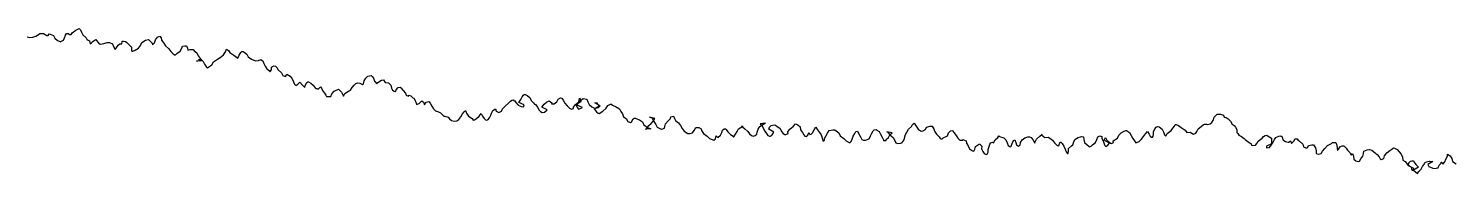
# Model space of a CAD drawing. Header units: metres. Extents: x -200 to 53, y -223 to -162.
# Drawn here: x -136.8 to -73.7, y -200.2 to -193.8 of the extents above; entities that cross this region are included whole.
import ezdxf

# ---------------------------------------------------------------- set-up
doc = ezdxf.new("R2010")
doc.units = ezdxf.units.M

msp = doc.modelspace()

# ---------------------------------------------------------------- linework, layer by layer
for p, q in [((-136.839, -194.118, -519.615), (-136.727, -194.151, -519.615)), ((-136.727, -194.151, -519.615), (-136.589, -194.141, -519.615)), ((-136.589, -194.141, -519.615), (-136.456, -194.088, -519.615)), ((-136.456, -194.088, -519.615), (-136.305, -193.995, -519.615)), ((-136.305, -193.995, -519.615), (-136.278, -193.972, -519.615)), ((-136.278, -193.972, -519.615), (-136.127, -193.979, -519.615)), ((-136.127, -193.979, -519.615), (-135.975, -194.064, -519.615)), ((-135.975, -194.064, -519.615), (-135.92, -194.066, -519.615)), ((-135.92, -194.066, -519.615), (-135.871, -193.984, -519.615)), ((-135.871, -193.984, -519.615), (-135.826, -193.998, -519.615)), ((-135.826, -193.998, -519.615), (-135.677, -194.054, -519.615)), ((-135.677, -194.054, -519.615), (-135.622, -194.18, -519.615)), ((-135.622, -194.18, -519.615), (-135.504, -194.275, -519.615)), ((-135.238, -194.274, -519.615), (-135.193, -194.165, -519.615)), ((-135.193, -194.165, -519.615), (-135.152, -194.049, -519.615)), ((-135.152, -194.049, -519.615), (-135.102, -193.967, -519.615)), ((-135.102, -193.967, -519.615), (-135.028, -193.969, -519.615)), ((-135.028, -193.969, -519.615), (-134.964, -194.014, -519.615)), ((-134.964, -194.014, -519.615), (-134.891, -194.023, -519.615)), ((-134.891, -194.023, -519.615), (-134.857, -193.939, -519.615)), ((-134.857, -193.939, -519.615), (-134.696, -193.821, -519.615)), ((-134.696, -193.821, -519.615), (-134.541, -193.752, -519.615)), ((-134.541, -193.752, -519.615), (-134.477, -193.81, -519.615)), ((-134.477, -193.81, -519.615), (-134.447, -193.908, -519.615)), ((-134.447, -193.908, -519.615), (-134.382, -194.034, -519.615)), ((-134.382, -194.034, -519.615), (-134.235, -194.158, -519.615)), ((-134.235, -194.158, -519.615), (-134.191, -194.252, -519.615)), ((-131.171, -194.255, -519.615), (-131.072, -194.133, -519.615)), ((-131.072, -194.133, -519.615), (-130.977, -194.084, -519.615)), ((-130.977, -194.084, -519.615), (-130.914, -194.161, -519.615)), ((-130.914, -194.161, -519.615), (-130.899, -194.274, -519.615)), ((-135.504, -194.275, -519.615), (-135.379, -194.331, -519.615)), ((-135.379, -194.345, -519.615), (-135.238, -194.274, -519.615)), ((-135.379, -194.331, -519.615), (-135.379, -194.345, -519.615)), ((-134.191, -194.252, -519.615), (-134.168, -194.256, -519.615)), ((-134.168, -194.256, -519.615), (-134.092, -194.303, -519.615)), ((-134.092, -194.303, -519.615), (-134.051, -194.423, -519.615)), ((-134.051, -194.423, -519.615), (-133.991, -194.404, -519.615)), ((-133.991, -194.404, -519.615), (-133.962, -194.342, -519.615)), ((-133.962, -194.342, -519.615), (-133.804, -194.242, -519.615)), ((-133.804, -194.242, -519.615), (-133.72, -194.355, -519.615)), ((-133.72, -194.355, -519.615), (-133.657, -194.431, -519.615)), ((-133.657, -194.431, -519.615), (-133.6, -194.443, -519.615)), ((-133.6, -194.443, -519.615), (-133.445, -194.412, -519.615)), ((-133.445, -194.412, -519.615), (-133.311, -194.373, -519.615)), ((-133.311, -194.373, -519.615), (-133.201, -194.377, -519.615)), ((-133.201, -194.377, -519.615), (-133.072, -194.424, -519.615)), ((-133.072, -194.424, -519.615), (-133.025, -194.544, -519.615)), ((-133.025, -194.544, -519.615), (-132.946, -194.673, -519.615)), ((-132.946, -194.673, -519.615), (-132.88, -194.573, -519.615)), ((-132.88, -194.573, -519.615), (-132.812, -194.482, -519.615)), ((-132.812, -194.482, -519.615), (-132.741, -194.432, -519.615)), ((-132.741, -194.432, -519.615), (-132.656, -194.424, -519.615)), ((-132.656, -194.424, -519.615), (-132.644, -194.309, -519.615)), ((-132.644, -194.309, -519.615), (-132.613, -194.313, -519.615)), ((-132.613, -194.313, -519.615), (-132.578, -194.317, -519.615)), ((-132.578, -194.317, -519.615), (-132.512, -194.322, -519.615)), ((-132.512, -194.322, -519.615), (-132.5, -194.326, -519.615)), ((-132.5, -194.326, -519.615), (-132.431, -194.373, -519.615)), ((-132.431, -194.373, -519.615), (-132.344, -194.46, -519.615)), ((-132.344, -194.46, -519.615), (-132.226, -194.581, -519.615)), ((-132.226, -194.581, -519.615), (-132.232, -194.71, -519.615)), ((-132.232, -194.71, -519.615), (-132.207, -194.753, -519.615)), ((-132.207, -194.753, -519.615), (-132.169, -194.752, -519.615)), ((-132.169, -194.752, -519.615), (-132.067, -194.709, -519.615)), ((-132.067, -194.709, -519.615), (-131.923, -194.625, -519.615)), ((-131.923, -194.625, -519.615), (-131.834, -194.506, -519.615)), ((-131.834, -194.506, -519.615), (-131.776, -194.377, -519.615)), ((-131.776, -194.377, -519.615), (-131.604, -194.271, -519.615)), ((-131.604, -194.271, -519.615), (-131.474, -194.244, -519.615)), ((-131.474, -194.244, -519.615), (-131.42, -194.303, -519.615)), ((-131.42, -194.303, -519.615), (-131.309, -194.401, -519.615)), ((-131.309, -194.401, -519.615), (-131.301, -194.466, -519.615)), ((-131.301, -194.466, -519.615), (-131.266, -194.446, -519.615)), ((-131.266, -194.446, -519.615), (-131.218, -194.383, -519.615)), ((-131.218, -194.383, -519.615), (-131.171, -194.255, -519.615)), ((-130.899, -194.274, -519.615), (-130.802, -194.404, -519.615)), ((-130.802, -194.404, -519.615), (-130.72, -194.516, -519.615)), ((-130.72, -194.516, -519.615), (-130.59, -194.637, -519.615)), ((-130.59, -194.637, -519.615), (-130.496, -194.766, -519.615)), ((-130.496, -194.766, -519.615), (-130.386, -194.869, -519.615)), ((-130.282, -194.913, -519.615), (-130.221, -194.85, -519.615)), ((-130.221, -194.85, -519.615), (-130.082, -194.749, -519.615)), ((-130.082, -194.749, -519.615), (-130.009, -194.621, -519.615)), ((-130.009, -194.621, -519.615), (-129.978, -194.531, -519.615)), ((-129.978, -194.531, -519.615), (-129.873, -194.522, -519.615)), ((-129.873, -194.522, -519.615), (-129.8, -194.514, -519.615)), ((-129.8, -194.514, -519.615), (-129.756, -194.617, -519.615)), ((-129.756, -194.617, -519.615), (-129.732, -194.705, -519.615)), ((-129.732, -194.705, -519.615), (-129.631, -194.673, -519.615)), ((-129.631, -194.673, -519.615), (-129.506, -194.683, -519.615)), ((-129.506, -194.683, -519.615), (-129.456, -194.737, -519.615)), ((-129.456, -194.737, -519.615), (-129.339, -194.83, -519.615)), ((-129.339, -194.83, -519.615), (-129.282, -194.954, -519.615)), ((-128.161, -194.914, -519.615), (-128.067, -194.784, -519.615)), ((-128.067, -194.784, -519.615), (-128.032, -194.671, -519.615)), ((-128.032, -194.671, -519.615), (-127.944, -194.722, -519.615)), ((-127.944, -194.722, -519.615), (-127.876, -194.812, -519.615)), ((-127.876, -194.812, -519.615), (-127.707, -194.935, -519.615)), ((-127.474, -194.934, -519.615), (-127.391, -194.813, -519.615)), ((-127.391, -194.813, -519.615), (-127.347, -194.767, -519.615)), ((-127.347, -194.767, -519.615), (-127.294, -194.763, -519.615)), ((-127.294, -194.763, -519.615), (-127.243, -194.803, -519.615)), ((-127.243, -194.803, -519.615), (-127.126, -194.883, -519.615)), ((-130.386, -194.869, -519.615), (-130.305, -194.933, -519.615)), ((-130.305, -194.933, -519.615), (-130.282, -194.913, -519.615)), ((-129.35, -195.195, -519.615), (-129.233, -195.169, -519.615)), ((-129.119, -195.179, -519.615), (-129.35, -195.195, -519.615)), ((-129.282, -194.954, -519.615), (-129.191, -195.081, -519.615)), ((-129.248, -195.126, -519.615), (-129.141, -195.125, -519.615)), ((-129.233, -195.169, -519.615), (-129.248, -195.126, -519.615)), ((-129.191, -195.081, -519.615), (-129.119, -195.179, -519.615)), ((-129.141, -195.125, -519.615), (-129.062, -195.208, -519.615)), ((-129.062, -195.208, -519.615), (-128.999, -195.325, -519.615)), ((-128.999, -195.325, -519.615), (-128.905, -195.455, -519.615)), ((-128.905, -195.455, -519.615), (-128.863, -195.485, -519.615)), ((-128.863, -195.485, -519.615), (-128.806, -195.439, -519.615)), ((-128.806, -195.439, -519.615), (-128.677, -195.352, -519.615)), ((-128.677, -195.352, -519.615), (-128.606, -195.232, -519.615)), ((-128.606, -195.232, -519.615), (-128.425, -195.103, -519.615)), ((-128.425, -195.103, -519.615), (-128.304, -195.027, -519.615)), ((-128.304, -195.027, -519.615), (-128.161, -194.914, -519.615)), ((-127.707, -194.935, -519.615), (-127.521, -195.062, -519.615)), ((-127.521, -195.062, -519.615), (-127.474, -194.934, -519.615)), ((-127.126, -194.883, -519.615), (-127.069, -194.998, -519.615)), ((-127.069, -194.998, -519.615), (-126.924, -195.108, -519.615)), ((-126.924, -195.108, -519.615), (-126.74, -195.181, -519.615)), ((-126.74, -195.181, -519.615), (-126.609, -195.166, -519.615)), ((-126.609, -195.166, -519.615), (-126.515, -195.129, -519.615)), ((-126.515, -195.129, -519.615), (-126.489, -195.135, -519.615)), ((-126.489, -195.135, -519.615), (-126.426, -195.184, -519.615)), ((-126.426, -195.184, -519.615), (-126.378, -195.292, -519.615)), ((-126.378, -195.292, -519.615), (-126.317, -195.422, -519.615)), ((-126.317, -195.422, -519.615), (-126.241, -195.539, -519.615)), ((-126.043, -195.467, -519.615), (-125.945, -195.401, -519.615)), ((-126.035, -195.572, -519.615), (-126.043, -195.467, -519.615)), ((-125.945, -195.401, -519.615), (-125.854, -195.419, -519.615)), ((-125.854, -195.419, -519.615), (-125.803, -195.48, -519.615)), ((-125.803, -195.48, -519.615), (-125.75, -195.58, -519.615)), ((-126.241, -195.539, -519.615), (-126.123, -195.62, -519.615)), ((-126.123, -195.62, -519.615), (-126.113, -195.66, -519.615)), ((-126.113, -195.66, -519.615), (-126.09, -195.658, -519.615)), ((-126.09, -195.658, -519.615), (-126.035, -195.572, -519.615)), ((-125.75, -195.58, -519.615), (-125.594, -195.707, -519.615)), ((-125.594, -195.707, -519.615), (-125.538, -195.83, -519.615)), ((-125.538, -195.83, -519.615), (-125.423, -195.881, -519.615)), ((-125.423, -195.881, -519.615), (-125.359, -195.769, -519.615)), ((-125.359, -195.769, -519.615), (-125.206, -195.859, -519.615)), ((-125.206, -195.859, -519.615), (-125.127, -195.982, -519.615)), ((-125.127, -195.982, -519.615), (-125.07, -196.109, -519.615)), ((-125.07, -196.109, -519.615), (-125.019, -196.211, -519.615)), ((-124.472, -196.143, -519.615), (-124.426, -196.108, -519.615)), ((-124.426, -196.108, -519.615), (-124.398, -196.116, -519.615)), ((-124.398, -196.116, -519.615), (-124.299, -196.167, -519.615)), ((-121.973, -196.195, -519.615), (-121.944, -196.065, -519.615)), ((-121.944, -196.065, -519.615), (-121.869, -195.948, -519.615)), ((-121.869, -195.948, -519.615), (-121.784, -195.865, -519.615)), ((-121.784, -195.865, -519.615), (-121.63, -195.824, -519.615)), ((-121.63, -195.824, -519.615), (-121.583, -195.868, -519.615)), ((-121.583, -195.868, -519.615), (-121.532, -195.953, -519.615)), ((-121.532, -195.953, -519.615), (-121.479, -196.083, -519.615)), ((-121.479, -196.083, -519.615), (-121.378, -196.193, -519.615)), ((-121.328, -196.139, -519.615), (-121.169, -196.042, -519.615)), ((-121.169, -196.042, -519.615), (-121.082, -196.026, -519.615)), ((-121.082, -196.026, -519.615), (-121.004, -196.144, -519.615)), ((-125.019, -196.211, -519.615), (-124.964, -196.273, -519.615)), ((-124.964, -196.273, -519.615), (-124.874, -196.208, -519.615)), ((-124.874, -196.208, -519.615), (-124.778, -196.121, -519.615)), ((-124.778, -196.121, -519.615), (-124.665, -196.251, -519.615)), ((-124.665, -196.251, -519.615), (-124.57, -196.361, -519.615)), ((-124.57, -196.361, -519.615), (-124.545, -196.267, -519.615)), ((-124.545, -196.267, -519.615), (-124.472, -196.143, -519.615)), ((-124.299, -196.167, -519.615), (-124.197, -196.258, -519.615)), ((-124.197, -196.258, -519.615), (-124.109, -196.381, -519.615)), ((-124.109, -196.381, -519.615), (-124.067, -196.411, -519.615)), ((-124.067, -196.411, -519.615), (-124.029, -196.4, -519.615)), ((-124.029, -196.4, -519.615), (-123.968, -196.432, -519.615)), ((-123.968, -196.432, -519.615), (-123.875, -196.33, -519.615)), ((-123.875, -196.33, -519.615), (-123.832, -196.394, -519.615)), ((-123.832, -196.394, -519.615), (-123.777, -196.497, -519.615)), ((-123.777, -196.497, -519.615), (-123.693, -196.618, -519.615)), ((-123.693, -196.618, -519.615), (-123.637, -196.706, -519.615)), ((-123.637, -196.706, -519.615), (-123.603, -196.754, -519.615)), ((-123.419, -196.759, -519.615), (-123.364, -196.645, -519.615)), ((-123.364, -196.645, -519.615), (-123.261, -196.515, -519.615)), ((-123.261, -196.515, -519.615), (-123.075, -196.441, -519.615)), ((-123.075, -196.441, -519.615), (-122.946, -196.565, -519.615)), ((-122.946, -196.565, -519.615), (-122.88, -196.691, -519.615)), ((-122.88, -196.691, -519.615), (-122.848, -196.75, -519.615)), ((-122.848, -196.75, -519.615), (-122.796, -196.623, -519.615)), ((-122.796, -196.623, -519.615), (-122.636, -196.522, -519.615)), ((-122.636, -196.522, -519.615), (-122.541, -196.483, -519.615)), ((-122.541, -196.483, -519.615), (-122.472, -196.367, -519.615)), ((-122.472, -196.367, -519.615), (-122.375, -196.258, -519.615)), ((-122.375, -196.258, -519.615), (-122.306, -196.186, -519.615)), ((-122.306, -196.186, -519.615), (-122.225, -196.155, -519.615)), ((-122.225, -196.155, -519.615), (-122.138, -196.168, -519.615)), ((-122.138, -196.168, -519.615), (-122.018, -196.223, -519.615)), ((-122.018, -196.223, -519.615), (-121.973, -196.195, -519.615)), ((-121.378, -196.193, -519.615), (-121.328, -196.139, -519.615)), ((-121.004, -196.144, -519.615), (-120.856, -196.161, -519.615)), ((-120.856, -196.161, -519.615), (-120.766, -196.259, -519.615)), ((-120.766, -196.259, -519.615), (-120.728, -196.383, -519.615)), ((-120.728, -196.383, -519.615), (-120.682, -196.476, -519.615)), ((-120.682, -196.476, -519.615), (-120.616, -196.529, -519.615)), ((-120.616, -196.529, -519.615), (-120.535, -196.539, -519.615)), ((-120.535, -196.539, -519.615), (-120.524, -196.465, -519.615)), ((-120.524, -196.465, -519.615), (-120.44, -196.354, -519.615)), ((-120.44, -196.354, -519.615), (-120.354, -196.341, -519.615)), ((-120.354, -196.341, -519.615), (-120.324, -196.371, -519.615)), ((-120.324, -196.371, -519.615), (-120.222, -196.5, -519.615)), ((-120.222, -196.5, -519.615), (-120.112, -196.617, -519.615)), ((-120.112, -196.617, -519.615), (-120.081, -196.698, -519.615)), ((-120.081, -196.698, -519.615), (-119.985, -196.739, -519.615)), ((-119.985, -196.739, -519.615), (-119.946, -196.698, -519.615)), ((-119.946, -196.698, -519.615), (-119.873, -196.736, -519.615)), ((-119.873, -196.736, -519.615), (-119.793, -196.815, -519.615)), ((-114.945, -196.779, -519.615), (-114.898, -196.701, -519.615)), ((-114.898, -196.701, -519.615), (-114.872, -196.664, -519.615)), ((-114.872, -196.664, -519.615), (-114.824, -196.669, -519.615)), ((-114.824, -196.669, -519.615), (-114.727, -196.718, -519.615)), ((-114.727, -196.718, -519.615), (-114.61, -196.807, -519.615)), ((-123.603, -196.754, -519.615), (-123.419, -196.759, -519.615)), ((-119.793, -196.815, -519.615), (-119.74, -196.834, -519.615)), ((-119.74, -196.834, -519.615), (-119.677, -196.933, -519.615)), ((-119.677, -196.933, -519.615), (-119.638, -197.06, -519.615)), ((-119.638, -197.06, -519.615), (-119.623, -197.107, -519.615)), ((-119.623, -197.107, -519.615), (-119.501, -197.066, -519.615)), ((-119.501, -197.066, -519.615), (-119.383, -196.95, -519.615)), ((-119.383, -196.95, -519.615), (-119.314, -197.006, -519.615)), ((-119.314, -197.006, -519.615), (-119.266, -197.132, -519.615)), ((-119.266, -197.132, -519.615), (-119.203, -197.002, -519.615)), ((-119.203, -197.002, -519.615), (-119.077, -196.985, -519.615)), ((-119.077, -196.985, -519.615), (-119.014, -197.054, -519.615)), ((-119.014, -197.054, -519.615), (-118.945, -197.184, -519.615)), ((-118.945, -197.184, -519.615), (-118.869, -197.302, -519.615)), ((-118.869, -197.302, -519.615), (-118.79, -197.386, -519.615)), ((-117.513, -197.435, -519.615), (-117.455, -197.378, -519.615)), ((-117.455, -197.378, -519.615), (-117.417, -197.496, -519.615)), ((-116.298, -197.46, -519.615), (-116.247, -197.379, -519.615)), ((-116.247, -197.379, -519.615), (-116.133, -197.298, -519.615)), ((-116.133, -197.298, -519.615), (-116.1, -197.402, -519.615)), ((-115.872, -197.407, -519.615), (-115.827, -197.307, -519.615)), ((-115.827, -197.307, -519.615), (-115.703, -197.179, -519.615)), ((-115.703, -197.179, -519.615), (-115.555, -197.057, -519.615)), ((-115.555, -197.057, -519.615), (-115.468, -196.966, -519.615)), ((-115.468, -196.966, -519.615), (-115.407, -196.916, -519.615)), ((-115.407, -196.916, -519.615), (-115.349, -196.908, -519.615)), ((-115.349, -196.908, -519.615), (-115.28, -196.944, -519.615)), ((-115.28, -196.944, -519.615), (-115.225, -197.021, -519.615)), ((-115.225, -197.021, -519.615), (-115.122, -197.145, -519.615)), ((-115.122, -197.145, -519.615), (-114.999, -197.198, -519.615)), ((-115.093, -197.023, -519.615), (-115.012, -196.893, -519.615)), ((-114.862, -197.134, -519.615), (-115.093, -197.023, -519.615)), ((-115.012, -196.893, -519.615), (-114.945, -196.779, -519.615)), ((-114.999, -197.198, -519.615), (-114.898, -197.208, -519.615)), ((-114.898, -197.208, -519.615), (-114.862, -197.134, -519.615)), ((-114.61, -196.807, -519.615), (-114.548, -196.929, -519.615)), ((-114.548, -196.929, -519.615), (-114.457, -197.031, -519.615)), ((-114.457, -197.031, -519.615), (-114.411, -197.094, -519.615)), ((-114.411, -197.094, -519.615), (-114.365, -197.115, -519.615)), ((-114.365, -197.115, -519.615), (-114.261, -197.245, -519.615)), ((-114.261, -197.245, -519.615), (-114.21, -197.355, -519.615)), ((-114.21, -197.355, -519.615), (-114.139, -197.428, -519.615)), ((-114.081, -197.23, -519.615), (-113.981, -197.103, -519.615)), ((-113.85, -197.354, -519.615), (-114.081, -197.23, -519.615)), ((-113.981, -197.103, -519.615), (-113.871, -197.007, -519.615)), ((-113.96, -197.448, -519.615), (-113.85, -197.354, -519.615)), ((-113.871, -197.007, -519.615), (-113.76, -196.949, -519.615)), ((-113.76, -196.949, -519.615), (-113.642, -197.032, -519.615)), ((-113.642, -197.032, -519.615), (-113.648, -197.077, -519.615)), ((-113.648, -197.077, -519.615), (-113.541, -197.081, -519.615)), ((-113.541, -197.081, -519.615), (-113.412, -197, -519.615)), ((-113.412, -197, -519.615), (-113.367, -196.883, -519.615)), ((-113.367, -196.883, -519.615), (-113.25, -196.812, -519.615)), ((-113.25, -196.812, -519.615), (-113.201, -196.825, -519.615)), ((-113.201, -196.825, -519.615), (-113.138, -196.921, -519.615)), ((-113.138, -196.921, -519.615), (-113.061, -197.046, -519.615)), ((-113.061, -197.046, -519.615), (-112.964, -197.172, -519.615)), ((-112.964, -197.172, -519.615), (-112.857, -197.267, -519.615)), ((-112.857, -197.267, -519.615), (-112.772, -197.323, -519.615)), ((-112.772, -197.323, -519.615), (-112.683, -197.294, -519.615)), ((-112.683, -197.294, -519.615), (-112.676, -197.223, -519.615)), ((-112.676, -197.223, -519.615), (-112.599, -197.114, -519.615)), ((-112.599, -197.114, -519.615), (-112.441, -196.998, -519.615)), ((-112.351, -197.001, -519.615), (-112.582, -197.13, -519.615)), ((-112.582, -197.13, -519.615), (-112.526, -197.234, -519.615)), ((-112.526, -197.234, -519.615), (-112.482, -197.3, -519.615)), ((-112.521, -197.143, -519.615), (-112.464, -197.016, -519.615)), ((-112.291, -197.244, -519.615), (-112.521, -197.143, -519.615)), ((-112.482, -197.3, -519.615), (-112.458, -197.324, -519.615)), ((-112.464, -197.016, -519.615), (-112.311, -196.893, -519.615)), ((-112.458, -197.324, -519.615), (-112.412, -197.305, -519.615)), ((-112.441, -196.998, -519.615), (-112.433, -196.917, -519.615)), ((-112.433, -196.917, -519.615), (-112.424, -196.836, -519.615)), ((-112.424, -196.836, -519.615), (-112.393, -196.881, -519.615)), ((-112.412, -197.305, -519.615), (-112.291, -197.244, -519.615)), ((-112.393, -196.881, -519.615), (-112.351, -197.001, -519.615)), ((-112.311, -196.893, -519.615), (-112.255, -196.843, -519.615)), ((-112.255, -196.843, -519.615), (-112.094, -196.879, -519.615)), ((-112.094, -196.879, -519.615), (-112.043, -196.992, -519.615)), ((-112.043, -196.992, -519.615), (-111.992, -197.116, -519.615)), ((-111.992, -197.116, -519.615), (-111.867, -197.209, -519.615)), ((-111.867, -197.209, -519.615), (-111.788, -197.262, -519.615)), ((-111.788, -197.262, -519.615), (-111.715, -197.272, -519.615)), ((-111.54, -197.179, -519.615), (-111.771, -197.301, -519.615)), ((-111.771, -197.301, -519.615), (-111.661, -197.429, -519.615)), ((-111.507, -197.165, -519.615), (-111.738, -197.035, -519.615)), ((-111.738, -197.035, -519.615), (-111.629, -197.041, -519.615)), ((-111.715, -197.272, -519.615), (-111.573, -197.24, -519.615)), ((-111.629, -197.041, -519.615), (-111.614, -197.09, -519.615)), ((-111.614, -197.09, -519.615), (-111.54, -197.179, -519.615)), ((-111.573, -197.24, -519.615), (-111.507, -197.165, -519.615)), ((-111.378, -197.41, -519.615), (-111.238, -197.281, -519.615)), ((-111.238, -197.281, -519.615), (-111.164, -197.155, -519.615)), ((-111.164, -197.155, -519.615), (-111.046, -197.101, -519.615)), ((-111.046, -197.101, -519.615), (-110.983, -197.09, -519.615)), ((-110.983, -197.09, -519.615), (-111.003, -197.121, -519.615)), ((-111.003, -197.121, -519.615), (-110.825, -197.195, -519.615)), ((-110.825, -197.195, -519.615), (-110.648, -197.305, -519.615)), ((-110.648, -197.305, -519.615), (-110.592, -197.415, -519.615)), ((-118.79, -197.386, -519.615), (-118.657, -197.429, -519.615)), ((-118.657, -197.429, -519.615), (-118.559, -197.475, -519.615)), ((-118.559, -197.475, -519.615), (-118.493, -197.553, -519.615)), ((-118.493, -197.553, -519.615), (-118.417, -197.63, -519.615)), ((-118.417, -197.63, -519.615), (-118.366, -197.626, -519.615)), ((-118.366, -197.626, -519.615), (-118.231, -197.665, -519.615)), ((-118.231, -197.665, -519.615), (-118.164, -197.746, -519.615)), ((-118.164, -197.746, -519.615), (-118.082, -197.818, -519.615)), ((-118.082, -197.818, -519.615), (-117.942, -197.849, -519.615)), ((-117.942, -197.849, -519.615), (-117.843, -197.837, -519.615)), ((-117.843, -197.837, -519.615), (-117.746, -197.782, -519.615)), ((-117.746, -197.782, -519.615), (-117.662, -197.657, -519.615)), ((-117.662, -197.657, -519.615), (-117.585, -197.532, -519.615)), ((-117.585, -197.532, -519.615), (-117.513, -197.435, -519.615)), ((-117.417, -197.496, -519.615), (-117.325, -197.625, -519.615)), ((-117.325, -197.625, -519.615), (-117.169, -197.733, -519.615)), ((-117.169, -197.733, -519.615), (-117.119, -197.803, -519.615)), ((-117.119, -197.803, -519.615), (-117.065, -197.788, -519.615)), ((-117.065, -197.788, -519.615), (-116.976, -197.73, -519.615)), ((-116.976, -197.73, -519.615), (-116.856, -197.633, -519.615)), ((-116.856, -197.633, -519.615), (-116.772, -197.509, -519.615)), ((-116.772, -197.509, -519.615), (-116.707, -197.634, -519.615)), ((-116.707, -197.634, -519.615), (-116.634, -197.73, -519.615)), ((-116.634, -197.73, -519.615), (-116.573, -197.786, -519.615)), ((-116.573, -197.786, -519.615), (-116.522, -197.799, -519.615)), ((-116.522, -197.799, -519.615), (-116.459, -197.77, -519.615)), ((-116.459, -197.77, -519.615), (-116.397, -197.699, -519.615)), ((-116.397, -197.699, -519.615), (-116.338, -197.59, -519.615)), ((-116.338, -197.59, -519.615), (-116.298, -197.46, -519.615)), ((-116.1, -197.402, -519.615), (-115.98, -197.468, -519.615)), ((-115.98, -197.468, -519.615), (-115.872, -197.407, -519.615)), ((-114.139, -197.428, -519.615), (-114.075, -197.46, -519.615)), ((-114.075, -197.46, -519.615), (-113.96, -197.448, -519.615)), ((-111.661, -197.429, -519.615), (-111.598, -197.492, -519.615)), ((-111.598, -197.492, -519.615), (-111.55, -197.513, -519.615)), ((-111.55, -197.513, -519.615), (-111.378, -197.41, -519.615)), ((-110.592, -197.415, -519.615), (-110.511, -197.525, -519.615)), ((-110.511, -197.525, -519.615), (-110.473, -197.656, -519.615)), ((-110.473, -197.656, -519.615), (-110.349, -197.735, -519.615)), ((-110.349, -197.735, -519.615), (-110.278, -197.863, -519.615)), ((-110.278, -197.863, -519.615), (-110.163, -197.911, -519.615)), ((-110.163, -197.911, -519.615), (-110.116, -197.874, -519.615)), ((-110.116, -197.874, -519.615), (-110.044, -197.744, -519.615)), ((-110.044, -197.744, -519.615), (-109.993, -197.712, -519.615)), ((-109.993, -197.712, -519.615), (-109.962, -197.723, -519.615)), ((-109.962, -197.723, -519.615), (-109.93, -197.734, -519.615)), ((-109.93, -197.734, -519.615), (-109.768, -197.788, -519.615)), ((-109.768, -197.788, -519.615), (-109.63, -197.881, -519.615)), ((-109.63, -197.881, -519.615), (-109.569, -198.005, -519.615)), ((-109.569, -198.005, -519.615), (-109.406, -198.132, -519.615)), ((-109.355, -198.046, -519.615), (-109.242, -197.955, -519.615)), ((-109.09, -197.732, -519.615), (-109.321, -197.671, -519.615)), ((-109.321, -197.671, -519.615), (-109.211, -197.696, -519.615)), ((-109.242, -197.955, -519.615), (-109.146, -197.832, -519.615)), ((-109.211, -197.696, -519.615), (-109.175, -197.762, -519.615)), ((-109.175, -197.762, -519.615), (-109.132, -197.867, -519.615)), ((-109.146, -197.832, -519.615), (-109.09, -197.732, -519.615)), ((-109.132, -197.867, -519.615), (-109.046, -197.996, -519.615)), ((-109.046, -197.996, -519.615), (-108.977, -198.116, -519.615)), ((-108.645, -198.081, -519.615), (-108.615, -197.965, -519.615)), ((-108.615, -197.965, -519.615), (-108.492, -197.835, -519.615)), ((-108.492, -197.835, -519.615), (-108.386, -197.727, -519.615)), ((-108.386, -197.727, -519.615), (-108.375, -197.656, -519.615)), ((-108.375, -197.656, -519.615), (-108.256, -197.628, -519.615)), ((-108.256, -197.628, -519.615), (-108.21, -197.724, -519.615)), ((-108.21, -197.724, -519.615), (-108.164, -197.82, -519.615)), ((-108.164, -197.82, -519.615), (-108.042, -197.917, -519.615)), ((-108.042, -197.917, -519.615), (-107.945, -198.042, -519.615)), ((-104.446, -198.081, -519.615), (-104.286, -197.989, -519.615)), ((-104.197, -197.936, -519.615), (-104.428, -197.97, -519.615)), ((-104.428, -197.97, -519.615), (-104.335, -198.044, -519.615)), ((-104.286, -197.989, -519.615), (-104.197, -197.936, -519.615)), ((-103.877, -198.025, -519.615), (-103.785, -198.005, -519.615)), ((-103.785, -198.005, -519.615), (-103.693, -198.07, -519.615)), ((-102.961, -198.09, -519.615), (-102.869, -197.96, -519.615)), ((-102.869, -197.96, -519.615), (-102.754, -198.012, -519.615)), ((-97.741, -198.082, -519.615), (-97.683, -197.993, -519.615)), ((-97.683, -197.993, -519.615), (-97.617, -197.944, -519.615)), ((-97.617, -197.944, -519.615), (-97.528, -198.075, -519.615)), ((-86.108, -198.072, -519.615), (-86.07, -197.992, -519.615)), ((-86.07, -197.992, -519.615), (-86.037, -197.997, -519.615)), ((-86.037, -197.997, -519.615), (-85.927, -198.044, -519.615)), ((-84.919, -198.081, -519.615), (-84.834, -198.007, -519.615)), ((-84.834, -198.007, -519.615), (-84.774, -197.975, -519.615)), ((-84.774, -197.975, -519.615), (-84.689, -197.986, -519.615)), ((-84.689, -197.986, -519.615), (-84.646, -198.001, -519.615)), ((-84.646, -198.001, -519.615), (-84.532, -197.973, -519.615)), ((-84.532, -197.973, -519.615), (-84.455, -197.904, -519.615)), ((-84.455, -197.904, -519.615), (-84.378, -197.796, -519.615)), ((-84.378, -197.796, -519.615), (-84.348, -197.666, -519.615)), ((-84.348, -197.666, -519.615), (-84.257, -197.584, -519.615)), ((-84.257, -197.584, -519.615), (-84.211, -197.543, -519.615)), ((-84.211, -197.543, -519.615), (-84.075, -197.545, -519.615)), ((-84.075, -197.545, -519.615), (-83.94, -197.59, -519.615)), ((-83.94, -197.59, -519.615), (-83.907, -197.676, -519.615)), ((-83.907, -197.676, -519.615), (-83.825, -197.693, -519.615)), ((-83.825, -197.693, -519.615), (-83.725, -197.752, -519.615)), ((-83.725, -197.752, -519.615), (-83.624, -197.851, -519.615)), ((-83.624, -197.851, -519.615), (-83.552, -197.978, -519.615)), ((-83.552, -197.978, -519.615), (-83.47, -198.035, -519.615)), ((-109.263, -198.19, -519.615), (-109.494, -198.206, -519.615)), ((-109.494, -198.206, -519.615), (-109.474, -198.198, -519.615)), ((-109.474, -198.198, -519.615), (-109.434, -198.147, -519.615)), ((-109.434, -198.147, -519.615), (-109.395, -198.096, -519.615)), ((-109.406, -198.132, -519.615), (-109.263, -198.19, -519.615)), ((-109.395, -198.096, -519.615), (-109.355, -198.046, -519.615)), ((-108.977, -198.116, -519.615), (-108.805, -198.202, -519.615)), ((-108.805, -198.202, -519.615), (-108.785, -198.204, -519.615)), ((-108.785, -198.204, -519.615), (-108.663, -198.163, -519.615)), ((-108.663, -198.163, -519.615), (-108.645, -198.081, -519.615)), ((-107.945, -198.042, -519.615), (-107.883, -198.168, -519.615)), ((-107.883, -198.168, -519.615), (-107.787, -198.293, -519.615)), ((-107.787, -198.293, -519.615), (-107.62, -198.388, -519.615)), ((-107.62, -198.388, -519.615), (-107.534, -198.4, -519.615)), ((-107.534, -198.4, -519.615), (-107.423, -198.37, -519.615)), ((-107.423, -198.37, -519.615), (-107.347, -198.26, -519.615)), ((-107.347, -198.26, -519.615), (-107.271, -198.13, -519.615)), ((-107.271, -198.13, -519.615), (-107.145, -198.134, -519.615)), ((-107.145, -198.134, -519.615), (-107.038, -198.181, -519.615)), ((-107.038, -198.181, -519.615), (-107.015, -198.269, -519.615)), ((-107.015, -198.269, -519.615), (-106.928, -198.389, -519.615)), ((-106.928, -198.389, -519.615), (-106.772, -198.518, -519.615)), ((-106.772, -198.518, -519.615), (-106.665, -198.621, -519.615)), ((-106.665, -198.621, -519.615), (-106.479, -198.686, -519.615)), ((-106.479, -198.686, -519.615), (-106.408, -198.624, -519.615)), ((-106.408, -198.624, -519.615), (-106.379, -198.496, -519.615)), ((-106.379, -198.496, -519.615), (-106.304, -198.567, -519.615)), ((-106.304, -198.567, -519.615), (-106.183, -198.472, -519.615)), ((-106.183, -198.472, -519.615), (-106.119, -198.347, -519.615)), ((-106.119, -198.347, -519.615), (-106.089, -198.251, -519.615)), ((-106.089, -198.251, -519.615), (-106.023, -198.195, -519.615)), ((-106.023, -198.195, -519.615), (-105.946, -198.182, -519.615)), ((-105.946, -198.182, -519.615), (-105.927, -198.212, -519.615)), ((-105.927, -198.212, -519.615), (-105.855, -198.321, -519.615)), ((-105.855, -198.321, -519.615), (-105.732, -198.437, -519.615)), ((-105.732, -198.437, -519.615), (-105.628, -198.518, -519.615)), ((-105.628, -198.518, -519.615), (-105.592, -198.558, -519.615)), ((-105.603, -198.555, -519.615), (-105.583, -198.509, -519.615)), ((-105.592, -198.558, -519.615), (-105.603, -198.555, -519.615)), ((-105.583, -198.509, -519.615), (-105.52, -198.423, -519.615)), ((-105.52, -198.423, -519.615), (-105.438, -198.303, -519.615)), ((-105.438, -198.303, -519.615), (-105.392, -198.185, -519.615)), ((-105.392, -198.185, -519.615), (-105.244, -198.101, -519.615)), ((-105.244, -198.101, -519.615), (-105.211, -198.059, -519.615)), ((-105.211, -198.059, -519.615), (-105.206, -198.102, -519.615)), ((-105.206, -198.102, -519.615), (-105.101, -198.186, -519.615)), ((-105.101, -198.186, -519.615), (-104.966, -198.305, -519.615)), ((-104.966, -198.305, -519.615), (-104.895, -198.411, -519.615)), ((-104.895, -198.411, -519.615), (-104.811, -198.479, -519.615)), ((-104.811, -198.479, -519.615), (-104.731, -198.506, -519.615)), ((-104.731, -198.506, -519.615), (-104.645, -198.489, -519.615)), ((-104.645, -198.489, -519.615), (-104.576, -198.43, -519.615)), ((-104.576, -198.43, -519.615), (-104.567, -198.332, -519.615)), ((-104.567, -198.332, -519.615), (-104.515, -198.205, -519.615)), ((-104.515, -198.205, -519.615), (-104.446, -198.081, -519.615)), ((-104.335, -198.044, -519.615), (-104.298, -198.156, -519.615)), ((-104.298, -198.156, -519.615), (-104.227, -198.286, -519.615)), ((-104.227, -198.286, -519.615), (-104.145, -198.4, -519.615)), ((-104.145, -198.4, -519.615), (-104.083, -198.478, -519.615)), ((-104.083, -198.478, -519.615), (-104.015, -198.514, -519.615)), ((-104.048, -198.209, -519.615), (-104.018, -198.108, -519.615)), ((-103.817, -198.337, -519.615), (-104.048, -198.209, -519.615)), ((-104.018, -198.108, -519.615), (-103.938, -198.045, -519.615)), ((-104.015, -198.514, -519.615), (-103.979, -198.508, -519.615)), ((-103.979, -198.508, -519.615), (-103.893, -198.459, -519.615)), ((-103.938, -198.045, -519.615), (-103.877, -198.025, -519.615)), ((-103.893, -198.459, -519.615), (-103.817, -198.337, -519.615)), ((-103.693, -198.07, -519.615), (-103.547, -198.174, -519.615)), ((-103.547, -198.174, -519.615), (-103.479, -198.302, -519.615)), ((-103.479, -198.302, -519.615), (-103.41, -198.39, -519.615)), ((-103.41, -198.39, -519.615), (-103.334, -198.436, -519.615)), ((-103.334, -198.436, -519.615), (-103.285, -198.44, -519.615)), ((-103.285, -198.44, -519.615), (-103.183, -198.401, -519.615)), ((-103.207, -198.321, -519.615), (-103.117, -198.205, -519.615)), ((-103.183, -198.401, -519.615), (-103.207, -198.321, -519.615)), ((-103.117, -198.205, -519.615), (-102.961, -198.09, -519.615)), ((-102.754, -198.012, -519.615), (-102.66, -198.104, -519.615)), ((-102.66, -198.104, -519.615), (-102.643, -198.227, -519.615)), ((-102.643, -198.227, -519.615), (-102.558, -198.354, -519.615)), ((-102.558, -198.354, -519.615), (-102.492, -198.453, -519.615)), ((-102.492, -198.453, -519.615), (-102.454, -198.513, -519.615)), ((-102.454, -198.513, -519.615), (-102.389, -198.531, -519.615)), ((-102.389, -198.531, -519.615), (-102.32, -198.463, -519.615)), ((-102.32, -198.463, -519.615), (-102.268, -198.357, -519.615)), ((-102.268, -198.357, -519.615), (-102.235, -198.44, -519.615)), ((-102.235, -198.44, -519.615), (-102.174, -198.424, -519.615)), ((-102.174, -198.424, -519.615), (-102.116, -198.366, -519.615)), ((-102.116, -198.366, -519.615), (-102.039, -198.239, -519.615)), ((-102.039, -198.239, -519.615), (-101.968, -198.115, -519.615)), ((-101.968, -198.115, -519.615), (-101.887, -198.225, -519.615)), ((-101.887, -198.225, -519.615), (-101.807, -198.355, -519.615)), ((-101.807, -198.355, -519.615), (-101.724, -198.458, -519.615)), ((-101.724, -198.458, -519.615), (-101.688, -198.586, -519.615)), ((-101.688, -198.586, -519.615), (-101.655, -198.714, -519.615)), ((-101.587, -198.694, -519.615), (-101.582, -198.62, -519.615)), ((-101.582, -198.62, -519.615), (-101.527, -198.51, -519.615)), ((-101.527, -198.51, -519.615), (-101.45, -198.379, -519.615)), ((-101.45, -198.379, -519.615), (-101.379, -198.265, -519.615)), ((-101.379, -198.265, -519.615), (-101.209, -198.227, -519.615)), ((-101.209, -198.227, -519.615), (-101.123, -198.233, -519.615)), ((-101.123, -198.233, -519.615), (-101.069, -198.281, -519.615)), ((-101.069, -198.281, -519.615), (-100.947, -198.37, -519.615)), ((-100.947, -198.37, -519.615), (-100.891, -198.492, -519.615)), ((-100.891, -198.492, -519.615), (-100.733, -198.62, -519.615)), ((-100.733, -198.62, -519.615), (-100.617, -198.722, -519.615)), ((-100.403, -198.742, -519.615), (-100.357, -198.639, -519.615)), ((-100.357, -198.639, -519.615), (-100.309, -198.511, -519.615)), ((-100.309, -198.511, -519.615), (-100.243, -198.39, -519.615)), ((-100.243, -198.39, -519.615), (-100.198, -198.302, -519.615)), ((-100.198, -198.302, -519.615), (-100.127, -198.298, -519.615)), ((-100.127, -198.298, -519.615), (-100.106, -198.337, -519.615)), ((-100.106, -198.337, -519.615), (-100.068, -198.416, -519.615)), ((-100.068, -198.416, -519.615), (-99.991, -198.541, -519.615)), ((-99.991, -198.541, -519.615), (-99.931, -198.666, -519.615)), ((-99.768, -198.683, -519.615), (-99.609, -198.627, -519.615)), ((-99.609, -198.627, -519.615), (-99.551, -198.502, -519.615)), ((-99.551, -198.502, -519.615), (-99.495, -198.377, -519.615)), ((-99.495, -198.377, -519.615), (-99.426, -198.281, -519.615)), ((-99.426, -198.281, -519.615), (-99.388, -198.225, -519.615)), ((-99.388, -198.225, -519.615), (-99.293, -198.212, -519.615)), ((-99.293, -198.212, -519.615), (-99.266, -198.242, -519.615)), ((-99.266, -198.242, -519.615), (-99.168, -198.313, -519.615)), ((-99.168, -198.313, -519.615), (-99.102, -198.422, -519.615)), ((-99.102, -198.422, -519.615), (-99.028, -198.552, -519.615)), ((-99.028, -198.552, -519.615), (-98.977, -198.668, -519.615)), ((-98.853, -198.659, -519.615), (-98.746, -198.572, -519.615)), ((-98.59, -198.369, -519.615), (-98.821, -198.327, -519.615)), ((-98.821, -198.327, -519.615), (-98.769, -198.328, -519.615)), ((-98.769, -198.328, -519.615), (-98.763, -198.371, -519.615)), ((-98.763, -198.371, -519.615), (-98.692, -198.456, -519.615)), ((-98.746, -198.572, -519.615), (-98.688, -198.452, -519.615)), ((-98.692, -198.456, -519.615), (-98.542, -198.575, -519.615)), ((-98.688, -198.452, -519.615), (-98.59, -198.369, -519.615)), ((-98.542, -198.575, -519.615), (-98.478, -198.704, -519.615)), ((-98.057, -198.679, -519.615), (-98.034, -198.549, -519.615)), ((-98.034, -198.549, -519.615), (-97.996, -198.433, -519.615)), ((-97.996, -198.433, -519.615), (-97.945, -198.331, -519.615)), ((-97.945, -198.331, -519.615), (-97.867, -198.203, -519.615)), ((-97.867, -198.203, -519.615), (-97.741, -198.082, -519.615)), ((-97.528, -198.075, -519.615), (-97.446, -198.205, -519.615)), ((-97.446, -198.205, -519.615), (-97.339, -198.27, -519.615)), ((-97.339, -198.27, -519.615), (-97.293, -198.293, -519.615)), ((-97.293, -198.293, -519.615), (-97.221, -198.273, -519.615)), ((-97.221, -198.273, -519.615), (-97.114, -198.211, -519.615)), ((-97.114, -198.211, -519.615), (-97.068, -198.121, -519.615)), ((-97.068, -198.121, -519.615), (-96.913, -198.072, -519.615)), ((-96.913, -198.072, -519.615), (-96.81, -198.066, -519.615)), ((-96.81, -198.066, -519.615), (-96.803, -198.103, -519.615)), ((-96.803, -198.103, -519.615), (-96.748, -198.181, -519.615)), ((-96.748, -198.181, -519.615), (-96.72, -198.295, -519.615)), ((-96.72, -198.295, -519.615), (-96.635, -198.425, -519.615)), ((-96.635, -198.425, -519.615), (-96.508, -198.537, -519.615)), ((-96.508, -198.537, -519.615), (-96.462, -198.611, -519.615)), ((-96.462, -198.611, -519.615), (-96.395, -198.644, -519.615)), ((-96.395, -198.644, -519.615), (-96.327, -198.591, -519.615)), ((-96.327, -198.591, -519.615), (-96.142, -198.498, -519.615)), ((-96.142, -198.498, -519.615), (-96.102, -198.371, -519.615)), ((-96.102, -198.371, -519.615), (-96.011, -198.273, -519.615)), ((-96.011, -198.273, -519.615), (-95.908, -198.258, -519.615)), ((-95.908, -198.258, -519.615), (-95.904, -198.285, -519.615)), ((-95.904, -198.285, -519.615), (-95.86, -198.354, -519.615)), ((-95.86, -198.354, -519.615), (-95.756, -198.484, -519.615)), ((-95.756, -198.484, -519.615), (-95.679, -198.601, -519.615)), ((-95.679, -198.601, -519.615), (-95.603, -198.685, -519.615)), ((-94.041, -198.677, -519.615), (-93.91, -198.571, -519.615)), ((-93.91, -198.571, -519.615), (-93.869, -198.503, -519.615)), ((-93.869, -198.503, -519.615), (-93.842, -198.521, -519.615)), ((-93.842, -198.521, -519.615), (-93.658, -198.58, -519.615)), ((-93.658, -198.58, -519.615), (-93.564, -198.679, -519.615)), ((-92.841, -198.669, -519.615), (-92.729, -198.583, -519.615)), ((-92.729, -198.583, -519.615), (-92.583, -198.538, -519.615)), ((-92.583, -198.538, -519.615), (-92.52, -198.537, -519.615)), ((-92.52, -198.537, -519.615), (-92.448, -198.578, -519.615)), ((-92.448, -198.578, -519.615), (-92.349, -198.695, -519.615)), ((-92.204, -198.641, -519.615), (-92.066, -198.517, -519.615)), ((-92.066, -198.517, -519.615), (-91.953, -198.423, -519.615)), ((-91.953, -198.423, -519.615), (-91.992, -198.454, -519.615)), ((-91.992, -198.454, -519.615), (-91.836, -198.564, -519.615)), ((-91.836, -198.564, -519.615), (-91.685, -198.563, -519.615)), ((-91.685, -198.563, -519.615), (-91.619, -198.604, -519.615)), ((-91.619, -198.604, -519.615), (-91.492, -198.686, -519.615)), ((-90.51, -198.654, -519.615), (-90.359, -198.573, -519.615)), ((-90.359, -198.573, -519.615), (-90.213, -198.534, -519.615)), ((-90.213, -198.534, -519.615), (-90.131, -198.537, -519.615)), ((-90.131, -198.537, -519.615), (-90.116, -198.657, -519.615)), ((-89.541, -198.666, -519.615), (-89.487, -198.544, -519.615)), ((-89.487, -198.544, -519.615), (-89.4, -198.495, -519.615)), ((-89.4, -198.495, -519.615), (-89.324, -198.532, -519.615)), ((-89.324, -198.532, -519.615), (-89.314, -198.611, -519.615)), ((-89.314, -198.611, -519.615), (-89.256, -198.725, -519.615)), ((-89.212, -198.691, -519.615), (-89.157, -198.565, -519.615)), ((-89.157, -198.565, -519.615), (-89.093, -198.694, -519.615)), ((-88.81, -198.719, -519.615), (-88.626, -198.606, -519.615)), ((-88.626, -198.606, -519.615), (-88.567, -198.475, -519.615)), ((-88.567, -198.475, -519.615), (-88.458, -198.364, -519.615)), ((-88.458, -198.364, -519.615), (-88.333, -198.288, -519.615)), ((-88.333, -198.288, -519.615), (-88.261, -198.255, -519.615)), ((-88.261, -198.255, -519.615), (-88.22, -198.265, -519.615)), ((-88.22, -198.265, -519.615), (-88.096, -198.357, -519.615)), ((-88.096, -198.357, -519.615), (-88.014, -198.48, -519.615)), ((-88.014, -198.48, -519.615), (-87.953, -198.611, -519.615)), ((-87.953, -198.611, -519.615), (-87.878, -198.724, -519.615)), ((-87.583, -198.655, -519.615), (-87.479, -198.532, -519.615)), ((-87.479, -198.532, -519.615), (-87.384, -198.405, -519.615)), ((-87.384, -198.405, -519.615), (-87.292, -198.304, -519.615)), ((-87.292, -198.304, -519.615), (-87.228, -198.424, -519.615)), ((-87.228, -198.424, -519.615), (-87.186, -198.51, -519.615)), ((-87.186, -198.51, -519.615), (-87.126, -198.555, -519.615)), ((-87.126, -198.555, -519.615), (-87.083, -198.558, -519.615)), ((-87.083, -198.558, -519.615), (-87.04, -198.517, -519.615)), ((-87.04, -198.517, -519.615), (-87.028, -198.435, -519.615)), ((-87.039, -198.318, -519.615), (-86.975, -198.189, -519.615)), ((-87.028, -198.435, -519.615), (-87.039, -198.318, -519.615)), ((-86.975, -198.189, -519.615), (-86.92, -198.118, -519.615)), ((-86.92, -198.118, -519.615), (-86.85, -198.09, -519.615)), ((-86.85, -198.09, -519.615), (-86.789, -198.105, -519.615)), ((-86.789, -198.105, -519.615), (-86.652, -198.201, -519.615)), ((-86.652, -198.201, -519.615), (-86.595, -198.327, -519.615)), ((-86.595, -198.327, -519.615), (-86.544, -198.452, -519.615)), ((-86.544, -198.452, -519.615), (-86.494, -198.507, -519.615)), ((-86.494, -198.507, -519.615), (-86.435, -198.398, -519.615)), ((-86.435, -198.398, -519.615), (-86.258, -198.268, -519.615)), ((-86.258, -198.268, -519.615), (-86.182, -198.152, -519.615)), ((-86.182, -198.152, -519.615), (-86.108, -198.072, -519.615)), ((-85.927, -198.044, -519.615), (-85.805, -198.132, -519.615)), ((-85.805, -198.132, -519.615), (-85.628, -198.253, -519.615)), ((-85.628, -198.253, -519.615), (-85.559, -198.356, -519.615)), ((-85.559, -198.356, -519.615), (-85.404, -198.332, -519.615)), ((-85.404, -198.332, -519.615), (-85.266, -198.421, -519.615)), ((-85.266, -198.421, -519.615), (-85.164, -198.384, -519.615)), ((-85.164, -198.384, -519.615), (-85.118, -198.306, -519.615)), ((-85.118, -198.306, -519.615), (-85.06, -198.191, -519.615)), ((-85.06, -198.191, -519.615), (-84.919, -198.081, -519.615)), ((-83.47, -198.035, -519.615), (-83.45, -198.055, -519.615)), ((-83.45, -198.055, -519.615), (-83.399, -198.118, -519.615)), ((-83.399, -198.118, -519.615), (-83.354, -198.22, -519.615)), ((-83.354, -198.22, -519.615), (-83.35, -198.348, -519.615)), ((-83.35, -198.348, -519.615), (-83.298, -198.389, -519.615)), ((-83.298, -198.389, -519.615), (-83.255, -198.472, -519.615)), ((-83.255, -198.472, -519.615), (-83.138, -198.523, -519.615)), ((-83.138, -198.523, -519.615), (-83.028, -198.614, -519.615)), ((-83.028, -198.614, -519.615), (-82.972, -198.656, -519.615)), ((-82.409, -198.735, -519.615), (-82.23, -198.606, -519.615)), ((-82.23, -198.606, -519.615), (-82.169, -198.521, -519.615)), ((-82.169, -198.521, -519.615), (-82.092, -198.476, -519.615)), ((-82.092, -198.476, -519.615), (-82.026, -198.475, -519.615)), ((-82.026, -198.475, -519.615), (-81.96, -198.517, -519.615)), ((-81.96, -198.517, -519.615), (-81.816, -198.6, -519.615)), ((-81.816, -198.6, -519.615), (-81.819, -198.717, -519.615)), ((-81.676, -198.659, -519.615), (-81.628, -198.566, -519.615)), ((-81.628, -198.566, -519.615), (-81.493, -198.514, -519.615)), ((-81.493, -198.514, -519.615), (-81.408, -198.504, -519.615)), ((-81.408, -198.504, -519.615), (-81.347, -198.538, -519.615)), ((-81.347, -198.538, -519.615), (-81.312, -198.668, -519.615)), ((-80.814, -198.719, -519.615), (-80.787, -198.632, -519.615)), ((-80.787, -198.632, -519.615), (-80.685, -198.629, -519.615)), ((-80.685, -198.629, -519.615), (-80.652, -198.669, -519.615)), ((-101.655, -198.714, -519.615), (-101.628, -198.725, -519.615)), ((-101.628, -198.725, -519.615), (-101.587, -198.694, -519.615)), ((-100.617, -198.722, -519.615), (-100.521, -198.785, -519.615)), ((-100.521, -198.785, -519.615), (-100.457, -198.806, -519.615)), ((-100.457, -198.806, -519.615), (-100.403, -198.742, -519.615)), ((-99.931, -198.666, -519.615), (-99.857, -198.696, -519.615)), ((-99.857, -198.696, -519.615), (-99.768, -198.683, -519.615)), ((-98.977, -198.668, -519.615), (-98.967, -198.708, -519.615)), ((-98.967, -198.708, -519.615), (-98.856, -198.705, -519.615)), ((-98.856, -198.705, -519.615), (-98.853, -198.659, -519.615)), ((-98.478, -198.704, -519.615), (-98.429, -198.81, -519.615)), ((-98.429, -198.81, -519.615), (-98.343, -198.836, -519.615)), ((-98.343, -198.836, -519.615), (-98.202, -198.818, -519.615)), ((-98.202, -198.818, -519.615), (-98.149, -198.788, -519.615)), ((-98.149, -198.788, -519.615), (-98.057, -198.679, -519.615)), ((-95.603, -198.685, -519.615), (-95.462, -198.684, -519.615)), ((-95.462, -198.684, -519.615), (-95.465, -198.658, -519.615)), ((-95.465, -198.658, -519.615), (-95.317, -198.718, -519.615)), ((-95.317, -198.718, -519.615), (-95.3, -198.818, -519.615)), ((-95.3, -198.818, -519.615), (-95.23, -198.945, -519.615)), ((-95.23, -198.945, -519.615), (-95.175, -199.068, -519.615)), ((-95.175, -199.068, -519.615), (-95.036, -199.16, -519.615)), ((-95.036, -199.16, -519.615), (-94.973, -199.169, -519.615)), ((-94.973, -199.169, -519.615), (-94.932, -199.093, -519.615)), ((-94.932, -199.093, -519.615), (-94.91, -198.963, -519.615)), ((-94.91, -198.963, -519.615), (-94.767, -198.886, -519.615)), ((-94.767, -198.886, -519.615), (-94.708, -198.851, -519.615)), ((-94.708, -198.851, -519.615), (-94.698, -198.883, -519.615)), ((-94.698, -198.883, -519.615), (-94.629, -198.956, -519.615)), ((-94.629, -198.956, -519.615), (-94.638, -199.067, -519.615)), ((-94.638, -199.067, -519.615), (-94.585, -199.197, -519.615)), ((-94.585, -199.197, -519.615), (-94.516, -199.276, -519.615)), ((-94.385, -199.308, -519.615), (-94.342, -199.22, -519.615)), ((-94.345, -199.098, -519.615), (-94.302, -198.97, -519.615)), ((-94.342, -199.22, -519.615), (-94.345, -199.098, -519.615)), ((-94.302, -198.97, -519.615), (-94.27, -198.868, -519.615)), ((-94.27, -198.868, -519.615), (-94.231, -198.805, -519.615)), ((-94.231, -198.805, -519.615), (-94.153, -198.784, -519.615)), ((-94.153, -198.784, -519.615), (-94.107, -198.807, -519.615)), ((-94.107, -198.807, -519.615), (-94.041, -198.677, -519.615)), ((-93.564, -198.679, -519.615), (-93.502, -198.806, -519.615)), ((-93.502, -198.806, -519.615), (-93.457, -198.93, -519.615)), ((-93.457, -198.93, -519.615), (-93.375, -198.982, -519.615)), ((-93.375, -198.982, -519.615), (-93.332, -198.948, -519.615)), ((-93.332, -198.948, -519.615), (-93.283, -198.836, -519.615)), ((-93.283, -198.836, -519.615), (-93.228, -198.706, -519.615)), ((-93.228, -198.706, -519.615), (-93.162, -198.67, -519.615)), ((-93.162, -198.67, -519.615), (-93.121, -198.798, -519.615)), ((-93.121, -198.798, -519.615), (-93.095, -198.898, -519.615)), ((-93.095, -198.898, -519.615), (-93.009, -198.959, -519.615)), ((-93.009, -198.959, -519.615), (-92.93, -198.893, -519.615)), ((-92.93, -198.893, -519.615), (-92.913, -198.788, -519.615)), ((-92.913, -198.788, -519.615), (-92.841, -198.669, -519.615)), ((-92.349, -198.695, -519.615), (-92.28, -198.824, -519.615)), ((-92.28, -198.824, -519.615), (-92.267, -198.767, -519.615)), ((-92.267, -198.767, -519.615), (-92.204, -198.641, -519.615)), ((-91.492, -198.686, -519.615), (-91.41, -198.803, -519.615)), ((-91.41, -198.803, -519.615), (-91.307, -198.911, -519.615)), ((-91.307, -198.911, -519.615), (-91.249, -198.939, -519.615)), ((-91.249, -198.939, -519.615), (-91.206, -198.924, -519.615)), ((-91.207, -198.867, -519.615), (-91.143, -198.77, -519.615)), ((-91.206, -198.924, -519.615), (-91.207, -198.867, -519.615)), ((-91.143, -198.77, -519.615), (-91.066, -198.843, -519.615)), ((-91.066, -198.843, -519.615), (-91, -198.954, -519.615)), ((-91, -198.954, -519.615), (-90.944, -199.084, -519.615)), ((-90.944, -199.084, -519.615), (-90.888, -199.199, -519.615)), ((-90.888, -199.199, -519.615), (-90.838, -199.278, -519.615)), ((-90.804, -199.273, -519.615), (-90.794, -199.184, -519.615)), ((-90.794, -199.184, -519.615), (-90.793, -199.063, -519.615)), ((-90.793, -199.063, -519.615), (-90.659, -198.935, -519.615)), ((-90.659, -198.935, -519.615), (-90.604, -198.9, -519.615)), ((-90.604, -198.9, -519.615), (-90.558, -198.77, -519.615)), ((-90.558, -198.77, -519.615), (-90.51, -198.654, -519.615)), ((-90.116, -198.657, -519.615), (-90.089, -198.786, -519.615)), ((-90.089, -198.786, -519.615), (-89.972, -198.89, -519.615)), ((-89.972, -198.89, -519.615), (-89.898, -198.955, -519.615)), ((-89.898, -198.955, -519.615), (-89.873, -198.978, -519.615)), ((-89.873, -198.978, -519.615), (-89.788, -198.958, -519.615)), ((-89.788, -198.958, -519.615), (-89.727, -198.895, -519.615)), ((-89.727, -198.895, -519.615), (-89.6, -198.794, -519.615)), ((-89.6, -198.794, -519.615), (-89.541, -198.666, -519.615)), ((-89.256, -198.725, -519.615), (-89.22, -198.855, -519.615)), ((-89.22, -198.855, -519.615), (-89.182, -198.929, -519.615)), ((-88.981, -198.815, -519.615), (-89.212, -198.691, -519.615)), ((-89.182, -198.929, -519.615), (-89.136, -198.962, -519.615)), ((-89.136, -198.962, -519.615), (-89.057, -198.908, -519.615)), ((-89.093, -198.694, -519.615), (-88.939, -198.824, -519.615)), ((-89.057, -198.908, -519.615), (-88.981, -198.815, -519.615)), ((-88.939, -198.824, -519.615), (-88.886, -198.831, -519.615)), ((-88.886, -198.831, -519.615), (-88.807, -198.796, -519.615)), ((-88.807, -198.796, -519.615), (-88.81, -198.719, -519.615)), ((-87.878, -198.724, -519.615), (-87.808, -198.802, -519.615)), ((-87.808, -198.802, -519.615), (-87.764, -198.795, -519.615)), ((-87.764, -198.795, -519.615), (-87.67, -198.745, -519.615)), ((-87.67, -198.745, -519.615), (-87.583, -198.655, -519.615)), ((-82.972, -198.656, -519.615), (-82.854, -198.75, -519.615)), ((-82.854, -198.75, -519.615), (-82.714, -198.85, -519.615)), ((-82.714, -198.85, -519.615), (-82.696, -198.912, -519.615)), ((-82.696, -198.912, -519.615), (-82.653, -198.931, -519.615)), ((-82.653, -198.931, -519.615), (-82.521, -198.906, -519.615)), ((-82.521, -198.906, -519.615), (-82.464, -198.84, -519.615)), ((-82.464, -198.84, -519.615), (-82.409, -198.735, -519.615)), ((-82.041, -198.954, -519.615), (-82.042, -199.023, -519.615)), ((-82.042, -199.023, -519.615), (-81.904, -199.007, -519.615)), ((-81.81, -198.847, -519.615), (-82.041, -198.954, -519.615)), ((-81.904, -199.007, -519.615), (-81.829, -198.909, -519.615)), ((-81.829, -198.909, -519.615), (-81.74, -198.783, -519.615)), ((-81.819, -198.717, -519.615), (-81.81, -198.847, -519.615)), ((-81.74, -198.783, -519.615), (-81.676, -198.659, -519.615)), ((-81.312, -198.668, -519.615), (-81.19, -198.745, -519.615)), ((-81.19, -198.745, -519.615), (-81.082, -198.781, -519.615)), ((-81.082, -198.781, -519.615), (-81.042, -198.773, -519.615)), ((-81.042, -198.773, -519.615), (-80.968, -198.723, -519.615)), ((-80.968, -198.723, -519.615), (-80.927, -198.839, -519.615)), ((-80.927, -198.839, -519.615), (-80.814, -198.719, -519.615)), ((-80.652, -198.669, -519.615), (-80.573, -198.732, -519.615)), ((-80.573, -198.732, -519.615), (-80.425, -198.861, -519.615)), ((-80.425, -198.861, -519.615), (-80.402, -198.982, -519.615)), ((-80.402, -198.982, -519.615), (-80.302, -199.03, -519.615)), ((-80.302, -199.03, -519.615), (-80.257, -199.034, -519.615)), ((-80.257, -199.034, -519.615), (-80.208, -198.996, -519.615)), ((-80.208, -198.996, -519.615), (-80.176, -198.924, -519.615)), ((-80.176, -198.924, -519.615), (-80.033, -198.894, -519.615)), ((-80.033, -198.894, -519.615), (-79.959, -198.898, -519.615)), ((-79.959, -198.898, -519.615), (-79.929, -198.946, -519.615)), ((-79.929, -198.946, -519.615), (-79.868, -199.034, -519.615)), ((-79.868, -199.034, -519.615), (-79.84, -199.155, -519.615)), ((-79.84, -199.155, -519.615), (-79.838, -199.284, -519.615)), ((-79.615, -199.283, -519.615), (-79.564, -199.18, -519.615)), ((-79.564, -199.18, -519.615), (-79.452, -199.051, -519.615)), ((-79.452, -199.051, -519.615), (-79.335, -198.931, -519.615)), ((-79.335, -198.931, -519.615), (-79.16, -198.843, -519.615)), ((-79.16, -198.843, -519.615), (-79.112, -198.797, -519.615)), ((-79.112, -198.797, -519.615), (-78.972, -198.793, -519.615)), ((-78.972, -198.793, -519.615), (-78.919, -198.91, -519.615)), ((-78.919, -198.91, -519.615), (-78.906, -199.039, -519.615)), ((-78.906, -199.039, -519.615), (-78.889, -199.148, -519.615)), ((-78.889, -199.148, -519.615), (-78.825, -199.038, -519.615)), ((-78.825, -199.038, -519.615), (-78.761, -198.966, -519.615)), ((-78.761, -198.966, -519.615), (-78.692, -198.935, -519.615)), ((-78.692, -198.935, -519.615), (-78.616, -198.947, -519.615)), ((-78.616, -198.947, -519.615), (-78.511, -199.042, -519.615)), ((-78.511, -199.042, -519.615), (-78.448, -199.137, -519.615)), ((-78.448, -199.137, -519.615), (-78.348, -199.232, -519.615)), ((-78.348, -199.232, -519.615), (-78.289, -199.357, -519.615)), ((-77.778, -199.397, -519.615), (-77.745, -199.272, -519.615)), ((-77.745, -199.272, -519.615), (-77.728, -199.176, -519.615)), ((-77.728, -199.176, -519.615), (-77.579, -199.12, -519.615)), ((-77.579, -199.12, -519.615), (-77.482, -199.107, -519.615)), ((-77.482, -199.107, -519.615), (-77.378, -199.137, -519.615)), ((-77.378, -199.137, -519.615), (-77.286, -199.208, -519.615)), ((-77.286, -199.208, -519.615), (-77.143, -199.318, -519.615)), ((-76.811, -199.381, -519.615), (-76.72, -199.252, -519.615)), ((-76.72, -199.252, -519.615), (-76.576, -199.15, -519.615)), ((-76.576, -199.15, -519.615), (-76.497, -199.086, -519.615)), ((-76.497, -199.086, -519.615), (-76.418, -199.022, -519.615)), ((-76.418, -199.022, -519.615), (-76.37, -199.044, -519.615)), ((-76.37, -199.044, -519.615), (-76.26, -199.108, -519.615)), ((-76.26, -199.108, -519.615), (-76.161, -199.211, -519.615)), ((-76.161, -199.211, -519.615), (-76.082, -199.314, -519.615)), ((-94.516, -199.276, -519.615), (-94.465, -199.314, -519.615)), ((-94.465, -199.314, -519.615), (-94.385, -199.308, -519.615)), ((-90.838, -199.278, -519.615), (-90.804, -199.273, -519.615)), ((-79.838, -199.284, -519.615), (-79.718, -199.305, -519.615)), ((-79.718, -199.305, -519.615), (-79.615, -199.283, -519.615)), ((-78.289, -199.357, -519.615), (-78.231, -199.276, -519.615)), ((-78.231, -199.276, -519.615), (-78.19, -199.397, -519.615)), ((-78.19, -199.397, -519.615), (-78.167, -199.525, -519.615)), ((-78.167, -199.525, -519.615), (-78.079, -199.598, -519.615)), ((-78.079, -199.598, -519.615), (-77.963, -199.629, -519.615)), ((-77.963, -199.629, -519.615), (-77.923, -199.617, -519.615)), ((-77.923, -199.617, -519.615), (-77.869, -199.522, -519.615)), ((-77.869, -199.522, -519.615), (-77.778, -199.397, -519.615)), ((-77.143, -199.318, -519.615), (-77.053, -199.433, -519.615)), ((-77.053, -199.433, -519.615), (-77.008, -199.514, -519.615)), ((-77.008, -199.514, -519.615), (-76.966, -199.553, -519.615)), ((-76.966, -199.553, -519.615), (-76.964, -199.548, -519.615)), ((-76.964, -199.548, -519.615), (-76.85, -199.501, -519.615)), ((-76.85, -199.501, -519.615), (-76.811, -199.381, -519.615)), ((-76.082, -199.314, -519.615), (-76.024, -199.443, -519.615)), ((-76.024, -199.443, -519.615), (-76.009, -199.571, -519.615)), ((-76.009, -199.571, -519.615), (-75.907, -199.636, -519.615)), ((-75.907, -199.636, -519.615), (-75.794, -199.764, -519.615)), ((-75.794, -199.764, -519.615), (-75.63, -199.885, -519.615)), ((-75.755, -199.826, -519.615), (-75.736, -199.696, -519.615)), ((-75.524, -199.942, -519.615), (-75.755, -199.826, -519.615)), ((-75.736, -199.696, -519.615), (-75.661, -199.625, -519.615)), ((-75.661, -199.625, -519.615), (-75.603, -199.596, -519.615)), ((-75.63, -199.885, -519.615), (-75.626, -199.972, -519.615)), ((-75.603, -199.596, -519.615), (-75.553, -199.61, -519.615)), ((-75.553, -199.61, -519.615), (-75.501, -199.667, -519.615)), ((-75.307, -199.889, -519.615), (-75.537, -200.013, -519.615)), ((-75.501, -199.667, -519.615), (-75.427, -199.763, -519.615)), ((-75.427, -199.763, -519.615), (-75.307, -199.889, -519.615)), ((-75.2, -199.979, -519.615), (-75.141, -199.849, -519.615)), ((-75.141, -199.849, -519.615), (-75.042, -199.734, -519.615)), ((-75.042, -199.734, -519.615), (-75.019, -199.656, -519.615)), ((-75.019, -199.656, -519.615), (-74.847, -199.618, -519.615)), ((-74.676, -199.631, -519.615), (-74.906, -199.758, -519.615)), ((-74.906, -199.758, -519.615), (-74.852, -199.86, -519.615)), ((-74.852, -199.86, -519.615), (-74.681, -199.922, -519.615)), ((-74.847, -199.618, -519.615), (-74.812, -199.625, -519.615)), ((-74.812, -199.625, -519.615), (-74.676, -199.631, -519.615)), ((-74.448, -199.918, -519.615), (-74.394, -199.799, -519.615)), ((-74.394, -199.799, -519.615), (-74.318, -199.713, -519.615)), ((-74.318, -199.713, -519.615), (-74.309, -199.669, -519.615)), ((-74.309, -199.669, -519.615), (-74.286, -199.668, -519.615)), ((-74.286, -199.668, -519.615), (-74.24, -199.75, -519.615)), ((-74.24, -199.75, -519.615), (-74.151, -199.651, -519.615)), ((-74.151, -199.651, -519.615), (-74.107, -199.524, -519.615)), ((-74.107, -199.524, -519.615), (-74.026, -199.401, -519.615)), ((-74.026, -199.401, -519.615), (-74.031, -199.31, -519.615)), ((-74.031, -199.31, -519.615), (-73.914, -199.387, -519.615)), ((-73.914, -199.387, -519.615), (-73.841, -199.5, -519.615)), ((-73.841, -199.5, -519.615), (-73.803, -199.63, -519.615)), ((-73.803, -199.63, -519.615), (-73.641, -199.742, -519.615)), ((-75.626, -199.972, -519.615), (-75.59, -200.019, -519.615)), ((-75.59, -200.019, -519.615), (-75.54, -200.023, -519.615)), ((-75.54, -200.023, -519.615), (-75.524, -199.942, -519.615)), ((-75.537, -200.013, -519.615), (-75.432, -200.108, -519.615)), ((-75.432, -200.108, -519.615), (-75.357, -200.162, -519.615)), ((-75.357, -200.162, -519.615), (-75.319, -200.089, -519.615)), ((-75.319, -200.089, -519.615), (-75.2, -199.979, -519.615)), ((-74.681, -199.922, -519.615), (-74.622, -199.942, -519.615)), ((-74.622, -199.942, -519.615), (-74.448, -199.918, -519.615))]:
    msp.add_line(p, q)

doc.saveas('drawing.dxf')
